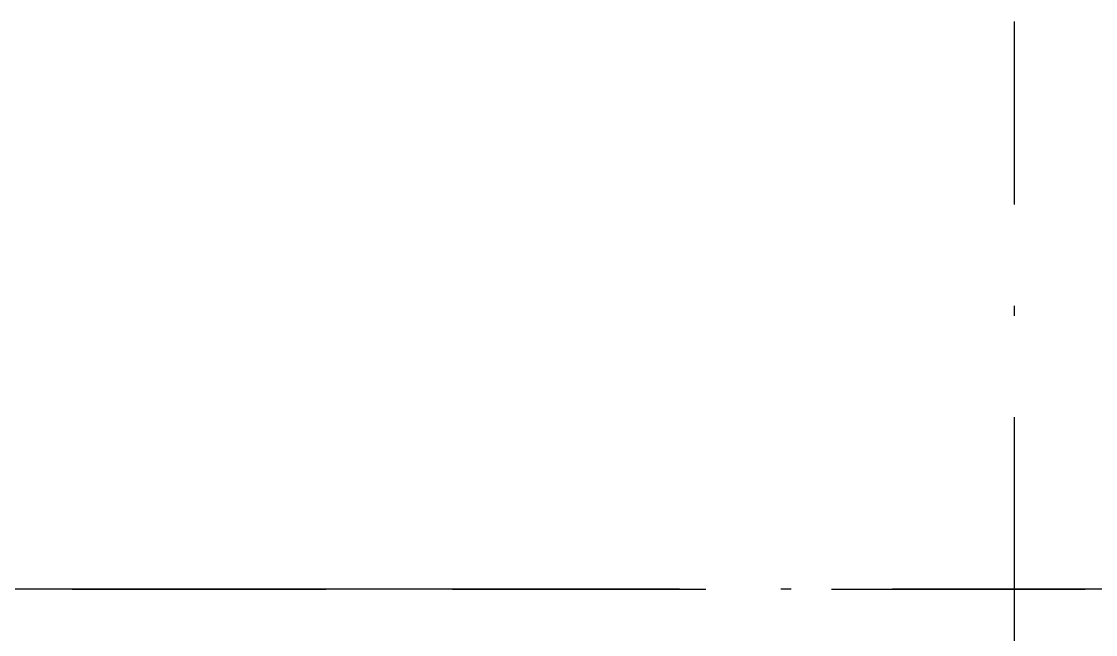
# Model space of a CAD drawing. Header units: millimetres. Extents: x -1120 to 100154, y -9529 to 14223.
# Drawn here: x 49728 to 51849, y 13011 to 14221 of the extents above; entities that cross this region are included whole.
import ezdxf

# ---------------------------------------------------------------- set-up
doc = ezdxf.new("R2010")
doc.units = ezdxf.units.MM
doc.linetypes.add('DOTE', pattern=[2.42, 2, -0.2, 0.02, -0.2])
doc.layers.add('A-DOTE', color=1, linetype='Continuous')
doc.layers.add('A-立面看线', color=7, linetype='Continuous')

msp = doc.modelspace()

# ---------------------------------------------------------------- linework, layer by layer
at = {"layer": 'A-DOTE', "linetype": 'DOTE', "ltscale": 1000}
for p, q in [((51688.8, 9019.9), (51688.8, 14221.2)), ((41767.6, 13101.2), (57008.7, 13101.2))]:
    msp.add_line(p, q, dxfattribs=at)
at = {"layer": 'A-立面看线'}
for points in [[(50328.8, 13100.1), (49828.3, 13100.1)], [(51079.5, 13100.1), (50579, 13100.1)], [(51828.1, 13100.1), (51327.6, 13100.1)]]:
    msp.add_lwpolyline(points, dxfattribs=at)

doc.saveas('drawing.dxf')
